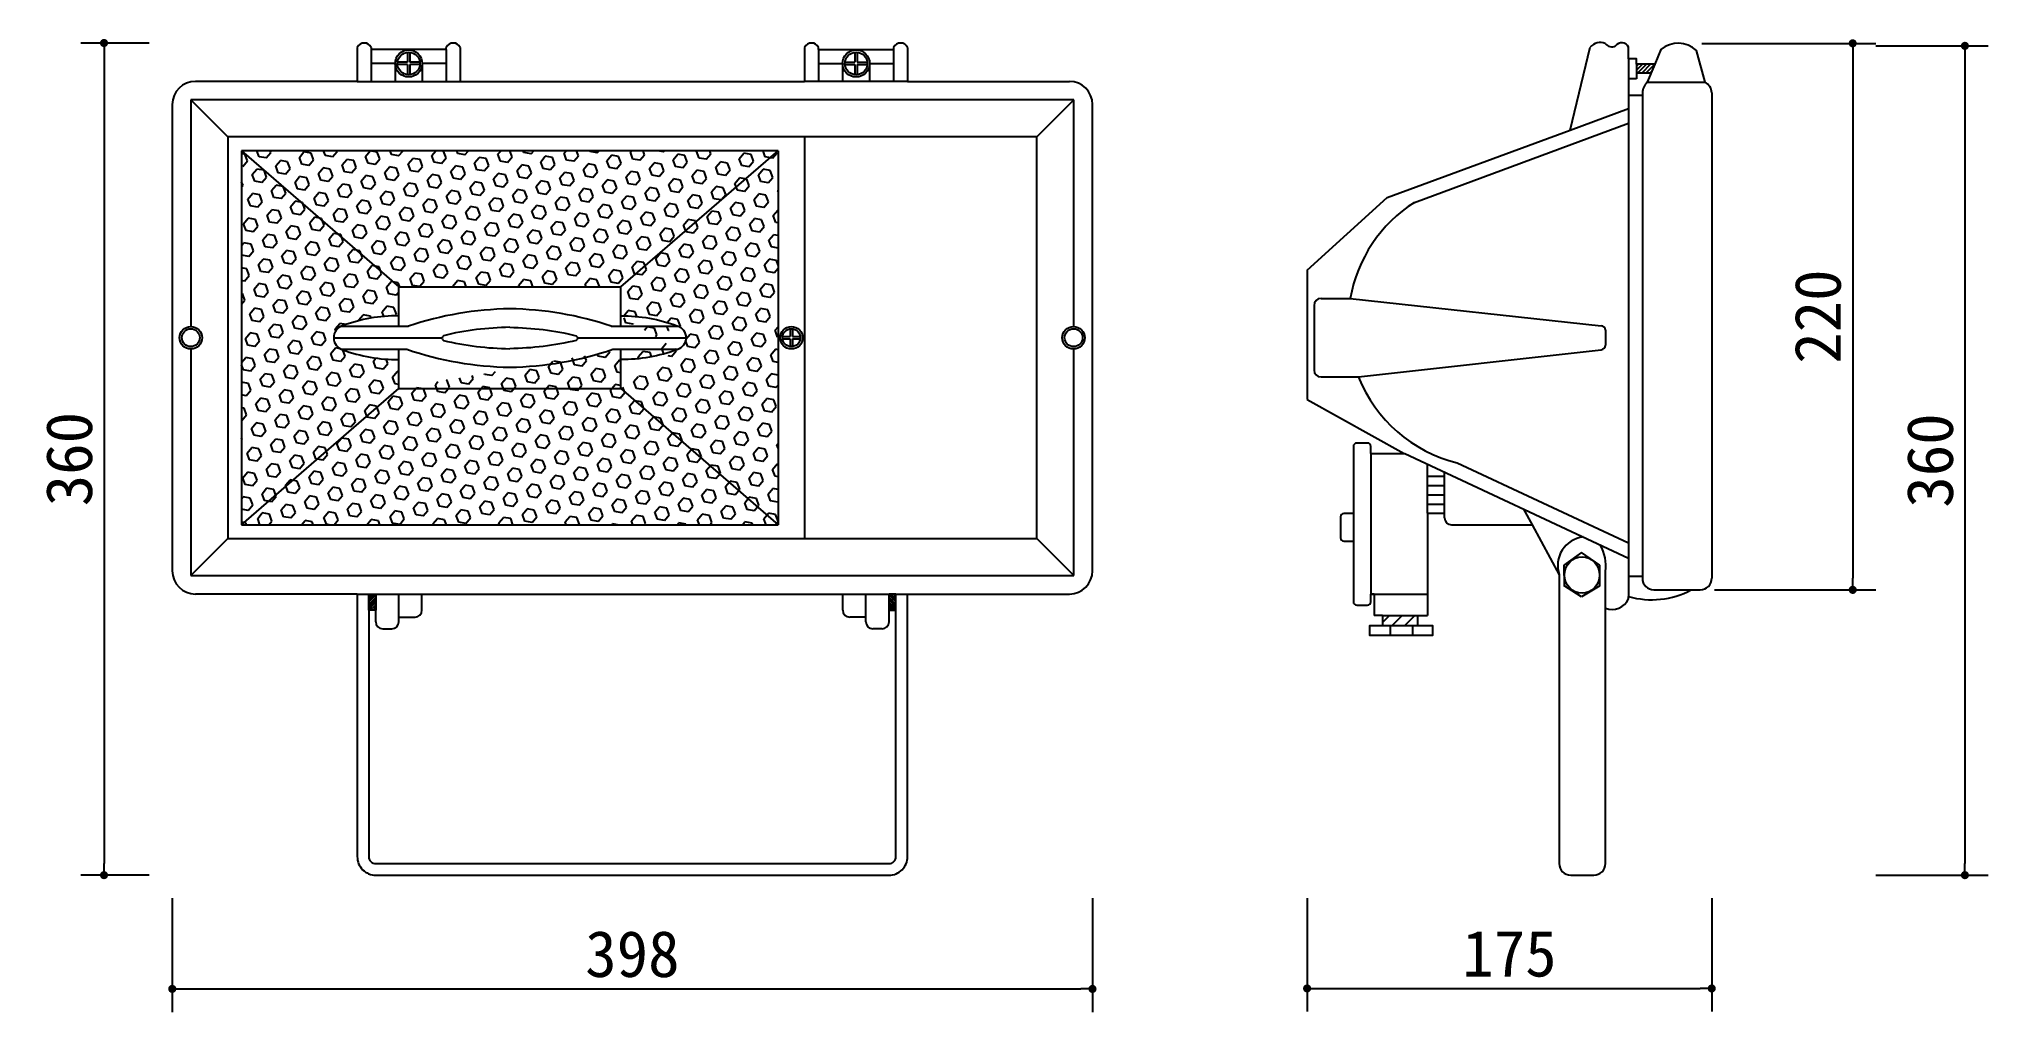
# Model space of a CAD drawing. Extents: x 39 to 882, y 1120 to 1541.
import ezdxf

# ---------------------------------------------------------------- set-up
doc = ezdxf.new("R2010")
doc.units = 0
doc.header["$MEASUREMENT"] = 0
doc.layers.get('0').update_dxf_attribs({"linetype": 'CONTINUOUS'})
doc.layers.get('DEFPOINTS').update_dxf_attribs({"linetype": 'CONTINUOUS'})
for name, color, linetype in [('3', 3, 'CONTINUOUS'), ('4', 4, 'CONTINUOUS'), ('7', 7, 'CONTINUOUS'), ('BH', 3, 'CONTINUOUS'), ('DIM', 3, 'CONTINUOUS')]:
    doc.layers.add(name, color=color, linetype=linetype)
doc.styles.add('HZ', font='')
doc.styles.get('HZ').set_extended_font_data('仿宋_GB2312')
doc.dimstyles.get("Standard").update_dxf_attribs({"dimtxt": 0.18, "dimasz": 0.18, "dimexe": 0.18, "dimexo": 0.0625, "dimgap": 0.09, "dimtad": 0, "dimtih": 1, "dimtoh": 1, "dimdec": 4, "dimzin": 0, "dimtxsty": 'STANDARD', "dimcen": 0.09, "dimazin": 3, "dimtfac": 1, "dimtdec": 4, "dimtofl": 0, "dimtmove": 0, "dimatfit": 3, "dimtolj": 1, "dimtzin": 0})

# ---------------------------------------------------------------- blocks, each defined once
blk = doc.blocks.new('_DOT')
at = {"color": 0, "linetype": 'BYBLOCK'}
blk.add_line((-0.35, 0), (-1, 0), dxfattribs=at)
at = {"color": 0, "linetype": 'BYBLOCK', "const_width": 0.35}
blk.add_lwpolyline([(-0.175, 0, 1), (0.175, 0, 1)], format="xyb", close=True, dxfattribs=at)
blk = doc.blocks.new('*D2')
at = {"linetype": 'BYBLOCK'}
for p, q in [((96.27, 1169.52), (96.27, 1120.2)), ((494.27, 1169.42), (494.27, 1120.2)), ((101.27, 1130.2), (489.27, 1130.2))]:
    blk.add_line(p, q, dxfattribs=at)
at = {"layer": 'DEFPOINTS', "color": 0, "linetype": 'BYBLOCK'}
for p in [(96.27, 1179.52), (494.27, 1179.42), (494.27, 1130.2)]:
    blk.add_point(p, dxfattribs=at)
at = {"linetype": 'BYBLOCK', "xscale": 5, "yscale": 5, "zscale": 5, "rotation": 180}
blk.add_blockref('_DOT', (96.27, 1130.2), dxfattribs=at)
at = {"linetype": 'BYBLOCK', "xscale": 5, "yscale": 5, "zscale": 5}
blk.add_blockref('_DOT', (494.27, 1130.2), dxfattribs=at)
at = {"color": 0, "linetype": 'BYBLOCK', "insert": (295.27, 1145.2), "char_height": 20, "attachment_point": 5, "style": 'HZ'}
blk.add_mtext('\\A1;398', dxfattribs=at)
blk = doc.blocks.new('*D3')
at = {"linetype": 'BYBLOCK'}
for p, q in [((86.27, 1539.41), (56.74, 1539.41)), ((66.74, 1534.41), (66.74, 1184.42)), ((86.27, 1179.42), (56.74, 1179.42))]:
    blk.add_line(p, q, dxfattribs=at)
at = {"layer": 'DEFPOINTS', "color": 0, "linetype": 'BYBLOCK'}
for p in [(96.27, 1539.41), (66.74, 1179.42), (96.27, 1179.42)]:
    blk.add_point(p, dxfattribs=at)
at = {"linetype": 'BYBLOCK', "xscale": 5, "yscale": 5, "zscale": 5}
for p, rotation in [((66.74, 1539.41), 90), ((66.74, 1179.42), 270)]:
    blk.add_blockref('_DOT', p, dxfattribs=dict(at, rotation=rotation))
at = {"color": 0, "linetype": 'BYBLOCK', "insert": (51.74, 1359.41), "char_height": 20, "attachment_point": 5, "rotation": 90, "style": 'HZ'}
blk.add_mtext('\\A1;360', dxfattribs=at)
blk = doc.blocks.new('*D4')
at = {"linetype": 'BYBLOCK'}
for p, q in [((587.12, 1169.42), (587.12, 1120.4)), ((762.12, 1169.42), (762.12, 1120.4)), ((592.12, 1130.4), (757.12, 1130.4))]:
    blk.add_line(p, q, dxfattribs=at)
at = {"layer": 'DEFPOINTS', "color": 0, "linetype": 'BYBLOCK'}
for p in [(587.12, 1179.42), (762.12, 1179.42), (762.12, 1130.4)]:
    blk.add_point(p, dxfattribs=at)
at = {"linetype": 'BYBLOCK', "xscale": 5, "yscale": 5, "zscale": 5, "rotation": 180}
blk.add_blockref('_DOT', (587.12, 1130.4), dxfattribs=at)
at = {"linetype": 'BYBLOCK', "xscale": 5, "yscale": 5, "zscale": 5}
blk.add_blockref('_DOT', (762.12, 1130.4), dxfattribs=at)
at = {"color": 0, "linetype": 'BYBLOCK', "insert": (674.62, 1145.4), "char_height": 20, "attachment_point": 5, "style": 'HZ'}
blk.add_mtext('\\A1;175', dxfattribs=at)
blk = doc.blocks.new('*D6')
at = {"linetype": 'BYBLOCK'}
for p, q in [((757.9, 1539.27), (833.09, 1539.27)), ((823.09, 1534.27), (823.09, 1307.83)), ((763.26, 1302.83), (833.09, 1302.83))]:
    blk.add_line(p, q, dxfattribs=at)
at = {"layer": 'DEFPOINTS', "color": 0, "linetype": 'BYBLOCK'}
for p in [(747.9, 1539.27), (753.26, 1302.83), (823.09, 1302.83)]:
    blk.add_point(p, dxfattribs=at)
at = {"linetype": 'BYBLOCK', "xscale": 5, "yscale": 5, "zscale": 5}
for p, rotation in [((823.09, 1539.27), 90), ((823.09, 1302.83), 270)]:
    blk.add_blockref('_DOT', p, dxfattribs=dict(at, rotation=rotation))
at = {"color": 0, "linetype": 'BYBLOCK', "insert": (808.09, 1421.05), "char_height": 20, "attachment_point": 5, "rotation": 90, "style": 'HZ'}
blk.add_mtext('\\A1;220', dxfattribs=at)
blk = doc.blocks.new('*D5')
at = {"linetype": 'BYBLOCK'}
for p, q in [((833.09, 1538.18), (881.61, 1538.18)), ((871.61, 1533.18), (871.61, 1184.42)), ((833.09, 1179.42), (881.61, 1179.42))]:
    blk.add_line(p, q, dxfattribs=at)
at = {"layer": 'DEFPOINTS', "color": 0, "linetype": 'BYBLOCK'}
for p in [(823.09, 1538.18), (823.09, 1179.42), (871.61, 1179.42)]:
    blk.add_point(p, dxfattribs=at)
at = {"linetype": 'BYBLOCK', "xscale": 5, "yscale": 5, "zscale": 5}
for p, rotation in [((871.61, 1538.18), 90), ((871.61, 1179.42), 270)]:
    blk.add_blockref('_DOT', p, dxfattribs=dict(at, rotation=rotation))
at = {"color": 0, "linetype": 'BYBLOCK', "insert": (856.61, 1358.8), "char_height": 20, "attachment_point": 5, "rotation": 90, "style": 'HZ'}
blk.add_mtext('\\A1;360', dxfattribs=at)

msp = doc.modelspace()

# ---------------------------------------------------------------- hatches: boundary and pattern name
at = {"layer": '3'}
h = msp.add_hatch(dxfattribs=at)
h.set_pattern_fill('ANSI31', color=256, scale=6, style=0)
h.set_pattern_definition([(135, (1487.1303, 1234.81375), (0.5303301, 0.5303301), [])])
h.paths.add_polyline_path([(409.27, 1301.01), (406.27, 1301.01), (406.27, 1294.01), (409.27, 1294.01)])
at = {"layer": 'BH'}
h = msp.add_hatch(dxfattribs=at)
h.set_pattern_fill('ANSI31', color=256, scale=10, angle=0.1, style=0)
h.set_pattern_definition([(45.1, (-995.6091, 1243.2238), (-0.8854248, 0.8823395), [])])
h.paths.add_polyline_path([(737.53, 1530.22), (729.58, 1530.22), (729.58, 1526.52), (735.88, 1526.52)])
h = msp.add_hatch(dxfattribs=at)
h.set_pattern_fill('HEX', color=256, scale=25, angle=50, style=0)
h.set_pattern_definition([(50, (-896.5936, 1243.224), (-4.146337, 3.47919), [3.125, -6.25]), (170, (-896.5936, 1243.224), (-0.939898, -5.330428), [3.125, -6.25]), (110, (-894.585, 1245.6176), (-5.086236, -1.851238), [3.125, -6.25])])
edge = h.paths.add_edge_path(flags=16)
edge.add_line((194.27, 1433.92), (290.27, 1433.92))
edge.add_line((290.27, 1416.92), (290.27, 1433.92))
edge.add_arc((290.79, 1352.97), 68.41, 69.60674, 90.44082, ccw=False)
edge.add_arc((313.04, 1411.92), 5.41, -72.89637, 72.89637, ccw=False)
edge.add_arc((290.79, 1470.87), 68.41, 269.55918, 290.39326, ccw=False)
edge.add_line((290.27, 1389.92), (290.27, 1406.92))
edge.add_line((194.27, 1389.92), (290.27, 1389.92))
edge.add_line((194.27, 1389.92), (194.27, 1406.92))
edge.add_arc((193.74, 1352.97), 68.41, 89.55918, 110.39326)
edge.add_arc((171.49, 1411.92), 5.41, 107.10363, 252.89637)
edge.add_arc((193.74, 1470.87), 68.41, 249.60674, 270.44082)
edge.add_line((194.27, 1416.92), (194.27, 1433.92))
h.paths.add_polyline_path([(358.27, 1492.83), (126.27, 1492.83), (126.27, 1331.01), (358.27, 1331.01)])
h = msp.add_hatch(dxfattribs=at)
h.set_pattern_fill('ANSI31', color=256, scale=6, style=0)
h.set_pattern_definition([(45, (-896.59355, 1234.81375), (-0.5303301, 0.5303301), [])])
h.paths.add_polyline_path([(181.27, 1301.01), (184.27, 1301.01), (184.27, 1294.01), (181.27, 1294.01)])
h = msp.add_hatch(dxfattribs=at)
h.set_pattern_fill('ANSI31', color=256, scale=31, angle=0.1, style=0)
h.set_pattern_definition([(45.1, (-995.609, 1243.2238), (-2.744817, 2.735252), [])])
h.paths.add_polyline_path([(634.92, 1287.42), (634.92, 1291.72), (619.73, 1291.72), (619.73, 1287.42)])

# ---------------------------------------------------------------- linework, layer by layer
at = {"layer": '3'}
for p, q in [((182.27, 1536.58), (182.27, 1522.83)), ((198.07, 1535.43), (198.07, 1531.14)), ((199.07, 1535.42), (199.07, 1531.14)), ((214.77, 1536.58), (214.77, 1522.83)), ((375.77, 1536.58), (375.77, 1522.83)), ((391.46, 1535.42), (391.46, 1531.14)), ((392.46, 1535.43), (392.46, 1531.14)), ((408.27, 1536.58), (408.27, 1522.83)), ((192.65, 1530.58), (182.27, 1530.58)), ((192.65, 1530.58), (192.65, 1522.83)), ((198.07, 1530.14), (193.67, 1530.14)), ((198.07, 1531.14), (193.68, 1531.14)), ((198.07, 1530.14), (198.07, 1525.73)), ((203.35, 1531.14), (199.07, 1531.14)), ((199.07, 1530.14), (199.07, 1525.74)), ((203.37, 1530.14), (199.07, 1530.14)), ((214.77, 1530.58), (204.39, 1530.58)), ((204.39, 1530.58), (204.39, 1522.83)), ((375.77, 1530.58), (386.15, 1530.58)), ((386.15, 1530.58), (386.15, 1522.83)), ((387.17, 1530.14), (391.46, 1530.14)), ((387.18, 1531.14), (391.46, 1531.14)), ((391.46, 1530.14), (391.46, 1525.74)), ((392.46, 1531.14), (396.85, 1531.14)), ((392.46, 1530.14), (392.46, 1525.73)), ((392.46, 1530.14), (396.87, 1530.14)), ((397.89, 1530.58), (397.89, 1522.83)), ((397.89, 1530.58), (408.27, 1530.58)), ((729.58, 1530.22), (729.58, 1523.95)), ((729.58, 1526.52), (735.88, 1526.52)), ((176.27, 1522.83), (220.77, 1522.83)), ((414.27, 1522.83), (369.77, 1522.83)), ((729.58, 1523.95), (726.12, 1523.95)), ((633.51, 1470.48), (726.12, 1504.67)), ((358.27, 1492.83), (126.27, 1492.83)), ((126.27, 1492.83), (194.27, 1433.92)), ((126.27, 1492.83), (126.27, 1331.01)), ((290.27, 1433.92), (358.27, 1492.83)), ((358.27, 1492.83), (358.27, 1331.01)), ((194.27, 1433.92), (290.27, 1433.92)), ((194.27, 1416.92), (194.27, 1433.92)), ((290.27, 1416.92), (290.27, 1433.92)), ((590.12, 1425.91), (590.12, 1397.93)), ((593.12, 1428.91), (605.76, 1428.91)), ((605.76, 1428.91), (714.36, 1417.11)), ((169.42, 1416.92), (198.51, 1416.92)), ((286.03, 1416.92), (315.12, 1416.92)), ((166.08, 1411.92), (213.06, 1411.92)), ((271.47, 1411.92), (318.46, 1411.92)), ((360.19, 1411.5), (363.52, 1411.5)), ((360.21, 1412.5), (363.52, 1412.5)), ((363.52, 1415.75), (363.52, 1412.5)), ((363.52, 1411.5), (363.52, 1408.08)), ((364.52, 1415.76), (364.52, 1412.5)), ((364.52, 1412.5), (367.87, 1412.5)), ((364.52, 1411.5), (364.52, 1408.08)), ((364.52, 1411.5), (367.89, 1411.5)), ((716.12, 1415.13), (716.12, 1408.71)), ((169.42, 1406.92), (197.74, 1406.92)), ((194.27, 1389.92), (194.27, 1406.92)), ((286.8, 1406.92), (315.12, 1406.92)), ((290.27, 1389.92), (290.27, 1406.92)), ((609.3, 1394.93), (714.36, 1406.72)), ((593.12, 1394.93), (609.3, 1394.93)), ((126.27, 1331.01), (194.27, 1389.92)), ((194.27, 1389.92), (290.27, 1389.92)), ((290.27, 1389.92), (358.27, 1331.01)), ((651.97, 1357.79), (726.12, 1323.16)), ((639.22, 1335.96), (639.22, 1357.13)), ((639.22, 1351.96), (646.55, 1351.96)), ((646.55, 1335.96), (646.55, 1353.7)), ((639.22, 1347.96), (646.55, 1347.96)), ((639.22, 1343.96), (646.55, 1343.96)), ((607.12, 1335.88), (607.12, 1323.9)), ((639.22, 1339.96), (646.55, 1339.96)), ((680.74, 1337.73), (684.39, 1331.01)), ((126.27, 1331.01), (358.27, 1331.01)), ((705.8, 1318.93), (698.16, 1313.48)), ((713.7, 1313.57), (705.8, 1318.93)), ((698.16, 1313.48), (698.22, 1304.5)), ((713.76, 1304.6), (713.7, 1313.57)), ((716.12, 1294.97), (716.12, 1310.81)), ((184.27, 1289.01), (184.27, 1301.01)), ((194.27, 1289.01), (194.27, 1301.01)), ((204.27, 1294.01), (204.27, 1301.01)), ((386.27, 1294.01), (386.27, 1301.01)), ((396.27, 1289.01), (396.27, 1301.01)), ((406.27, 1289.01), (406.27, 1301.01)), ((614.66, 1301.01), (639.22, 1301.01)), ((705.8, 1299.83), (698.16, 1304.7)), ((713.7, 1304.6), (705.8, 1299.83)), ((184.27, 1294.01), (181.27, 1294.01)), ((194.27, 1291.01), (201.27, 1291.01)), ((396.27, 1291.01), (389.27, 1291.01)), ((406.27, 1294.01), (409.27, 1294.01)), ((619.73, 1291.72), (634.92, 1291.72)), ((187.27, 1286.01), (191.27, 1286.01)), ((403.27, 1286.01), (399.27, 1286.01)), ((619.73, 1287.42), (634.92, 1287.42)), ((623.09, 1287.42), (623.09, 1283.12)), ((632.65, 1287.42), (632.65, 1283.12))]:
    msp.add_line(p, q, dxfattribs=at)
for points in [[(194.27, 1421.38, 0.091157), (169.9, 1417.09, 0.738563), (169.9, 1406.74, 0.091157), (194.27, 1402.46, 0.132407)], [(286.03, 1416.92, 0.077541), (242.27, 1424.41, 0.077541), (198.51, 1416.92, 0.077541)], [(242.27, 1416.41, 0.056014), (213.51, 1412.79, 0.451035), (213.51, 1410.74, 0.054867), (242.27, 1407.17)], [(242.25, 1416.41, -0.056014), (271.01, 1412.79, -0.451035), (271.01, 1410.74, -0.054867), (242.25, 1407.17)], [(290.27, 1421.38, -0.091157), (314.63, 1417.09, -0.738563), (314.63, 1406.74, -0.091157), (290.27, 1402.46, -0.132407)], [(197.74, 1406.92, 0.07897), (242.27, 1399.17, 0.07897), (286.8, 1406.92)], [(181.27, 1301.01), (181.27, 1187.42, 0.414214), (184.27, 1184.42), (406.27, 1184.42, 0.414214), (409.27, 1187.42), (409.27, 1301.01)]]:
    msp.add_lwpolyline(points, format="xyb", dxfattribs=at)
for points in [[(181.27, 1301.01), (184.27, 1301.01), (184.27, 1294.01), (181.27, 1294.01)], [(409.27, 1301.01), (406.27, 1301.01), (406.27, 1294.01), (409.27, 1294.01)]]:
    msp.add_lwpolyline(points, close=True, dxfattribs=at)
for centre, radius in [((198.52, 1530.58), 5.87), ((198.52, 1530.58), 4.87), ((392.02, 1530.58), 5.87), ((392.02, 1530.58), 4.87), ((104.27, 1411.92), 4.87), ((364.04, 1411.92), 4.87), ((486.1, 1411.92), 4.87), ((104.27, 1411.92), 3.87), ((364.04, 1411.92), 3.87), ((486.1, 1411.92), 3.87)]:
    msp.add_circle(centre, radius, dxfattribs=at)
for centre, radius, start, end in [((666.97, 1418.1), 62.15, 122.56976, 169.9907), ((593.12, 1425.91), 3, 90, 180), ((714.12, 1415.13), 2, 0, 83.25291), ((714.12, 1408.71), 2, 276.74709, 0), ((593.12, 1397.93), 3, 180, 270), ((666.97, 1418.1), 62.15, 201.89558, 256.03739), ((707.99, 1313.32), 12.49, 96.9808, 198.22284), ((699.06, 1313.35), 17.25, 351.52625, 31.19339), ((201.27, 1294.01), 3, 270, 0), ((389.27, 1294.01), 3, 180, 270), ((187.27, 1289.01), 3, 180, 270), ((191.27, 1289.01), 3, 270, 0), ((399.27, 1289.01), 3, 180, 270), ((403.27, 1289.01), 3, 270, 0)]:
    msp.add_arc(centre, radius, start, end, dxfattribs=at)
msp.add_ellipse((706.01, 1309.24), major_axis=(0, 7.89), ratio=0.955527, dxfattribs=at)
at = {"layer": '4'}
for p, q in [((176.27, 1537.51), (176.27, 1522.83)), ((182.27, 1537.51), (182.27, 1536.58)), ((214.77, 1536.58), (182.27, 1536.58)), ((214.77, 1536.58), (214.77, 1537.51)), ((220.77, 1537.51), (220.77, 1522.83)), ((369.77, 1537.51), (369.77, 1522.83)), ((375.77, 1536.58), (375.77, 1537.51)), ((375.77, 1536.58), (408.27, 1536.58)), ((408.27, 1537.51), (408.27, 1536.58)), ((414.27, 1537.51), (414.27, 1522.83)), ((700.86, 1501.74), (709.53, 1537.58)), ((176.27, 1522.83), (106.27, 1522.83)), ((220.77, 1522.83), (369.77, 1522.83)), ((414.27, 1522.83), (484.27, 1522.83)), ((762.12, 1517.83), (762.12, 1307.83)), ((96.27, 1512.83), (96.27, 1311.01)), ((494.27, 1311.01), (494.27, 1512.83)), ((587.12, 1441.21), (587.12, 1385.16)), ((587.12, 1385.16), (629.13, 1361.76)), ((614.66, 1361.76), (629.31, 1361.76)), ((639.22, 1335.96), (639.22, 1291.72)), ((639.22, 1335.96), (646.55, 1335.96)), ((646.55, 1334.01), (646.55, 1335.96)), ((649.55, 1331.01), (684.39, 1331.01)), ((684.39, 1331.01), (696.12, 1309.41)), ((176.27, 1301.01), (106.27, 1301.01)), ((414.27, 1301.01), (484.27, 1301.01)), ((616.09, 1301.01), (614.66, 1301.01)), ((616.09, 1301.01), (616.09, 1291.72)), ((619.73, 1291.72), (616.09, 1291.72)), ((619.73, 1291.72), (619.73, 1287.42)), ((634.92, 1291.72), (639.22, 1291.72)), ((634.92, 1291.72), (634.92, 1287.42))]:
    msp.add_line(p, q, dxfattribs=at)
for points in [[(762.12, 1517.83, 0.284289), (759.24, 1522.41), (755.49, 1536.18, 0.371249), (740.13, 1536.66), (737.53, 1530.22), (729.58, 1530.22), (729.58, 1532.53), (726.12, 1532.53), (726.12, 1537.62, 0.566852), (720.5, 1538.18, 0.566852)], [(614.66, 1361.76), (614.66, 1364.86, 0.414214), (613.16, 1366.36), (608.62, 1366.36, 0.414214), (607.12, 1364.86), (607.12, 1335.88), (603.01, 1335.88, 0.414214), (601.51, 1334.38), (601.51, 1325.4, 0.414214), (603.01, 1323.9), (607.12, 1323.9), (607.12, 1297.69, 0.414214), (608.62, 1296.19), (613.16, 1296.19, 0.414214), (614.66, 1297.69), (614.66, 1301.01)], [(696.12, 1309.41), (696.12, 1184.42, 0.414214), (701.12, 1179.42), (711.12, 1179.42, 0.414214), (716.12, 1184.42), (716.12, 1294.97)], [(176.27, 1301.01), (176.27, 1187.42, 0.414214), (184.27, 1179.42), (406.27, 1179.42, 0.414214), (414.27, 1187.42), (414.27, 1301.01)], [(716.12, 1294.97, 0.398971), (726.12, 1298.9), (726.12, 1299.96)]]:
    msp.add_lwpolyline(points, format="xyb", dxfattribs=at)
for points in [[(587.12, 1441.21), (621.8, 1472.55), (700.86, 1501.74)], [(634.92, 1287.42), (641.32, 1287.42), (641.32, 1283.12), (614.18, 1283.12), (614.18, 1287.42), (619.73, 1287.42)]]:
    msp.add_lwpolyline(points, dxfattribs=at)
for centre, radius, start, end in [((179.27, 1536.09), 3.32, 25.3947, 154.6053), ((217.77, 1536.09), 3.32, 25.3947, 154.6053), ((372.77, 1536.09), 3.32, 25.3947, 154.6053), ((411.27, 1536.09), 3.32, 25.3947, 154.6053), ((713.94, 1533.77), 5.83, 68.79939, 139.1322), ((718.9, 1541.41), 3.61, 217.72245, 296.31583), ((106.27, 1512.83), 10, 90, 180), ((484.27, 1512.83), 10, 0, 90), ((649.55, 1334.01), 3, 180, 270), ((106.27, 1311.01), 10, 180, 270), ((484.27, 1311.01), 10, 270, 0), ((757.12, 1307.83), 5, 270, 360), ((736.14, 1334.99), 36.43, 254.03709, 298.0226)]:
    msp.add_arc(centre, radius, start, end, dxfattribs=at)
at = {"layer": '7'}
for p, q in [((726.12, 1532.53), (726.12, 1299.96)), ((737.53, 1530.22), (734.24, 1522.41)), ((732.12, 1517.83), (732.12, 1307.83)), ((734.24, 1522.41), (759.24, 1522.41)), ((486.27, 1514.83), (104.27, 1514.83)), ((104.27, 1514.83), (104.27, 1416.79)), ((120.27, 1498.83), (104.27, 1514.83)), ((470.27, 1498.83), (486.27, 1514.83)), ((486.27, 1416.78), (486.27, 1514.83)), ((700.86, 1501.74), (726.12, 1511.06)), ((726.12, 1516.83), (732.12, 1516.83)), ((470.27, 1498.83), (120.27, 1498.83)), ((470.27, 1498.83), (120.27, 1498.83)), ((120.27, 1498.83), (120.27, 1325.01)), ((369.77, 1498.83), (369.77, 1325.01)), ((470.27, 1325.01), (470.27, 1498.83)), ((104.27, 1407.05), (104.27, 1309.01)), ((486.27, 1309.01), (486.27, 1407.05)), ((614.66, 1361.76), (614.66, 1301.01)), ((629.31, 1361.76), (726.12, 1316.54)), ((120.27, 1325.01), (104.27, 1309.01)), ((120.27, 1325.01), (470.27, 1325.01)), ((120.27, 1325.01), (470.27, 1325.01)), ((470.27, 1325.01), (486.27, 1309.01)), ((104.27, 1309.01), (486.27, 1309.01)), ((726.12, 1308.83), (732.12, 1308.83)), ((176.27, 1301.01), (414.27, 1301.01)), ((737.12, 1302.83), (753.26, 1302.83)), ((753.26, 1302.83), (757.12, 1302.83))]:
    msp.add_line(p, q, dxfattribs=at)
for centre, radius, start, end in [((738.92, 1517.47), 6.8, 133.43952, 176.99236), ((737.12, 1307.83), 5, 180, 270)]:
    msp.add_arc(centre, radius, start, end, dxfattribs=at)

# ---------------------------------------------------------------- dimensions: what is measured, and where the dimension line sits
at = {"layer": 'DIM'}
for base, p1, p2, text, picture, middle in [((66.74, 1179.42), (96.27, 1539.41), (96.27, 1179.42), '360', '*D3', (51.74, 1359.41)), ((823.09, 1302.83), (747.9, 1539.27), (753.26, 1302.83), '220', '*D6', (808.09, 1421.05)), ((871.61, 1179.42), (823.09, 1538.18), (823.09, 1179.42), '360', '*D5', (856.61, 1358.8))]:
    dim = msp.add_linear_dim(base=base, p1=p1, p2=p2, angle=90, text=text, dimstyle='STANDARD', override={"dimscale": 10, "dimtxt": 2, "dimasz": 0.5, "dimexe": 1, "dimexo": 1, "dimgap": 0.5, "dimtad": 1, "dimtih": 0, "dimtoh": 0, "dimdec": 0, "dimtxsty": 'HZ', "dimblk1": 'DOT', "dimblk2": 'DOT', "dimsah": 1, "dimcen": 0, "dimclrd": 256, "dimclre": 256, "dimtfac": 0.5, "dimtdec": 0, "dimtofl": 1}, dxfattribs=at)
    dim.commit()
    dim.dimension.update_dxf_attribs({"geometry": picture, "text_midpoint": middle})
for base, p1, p2, text, picture, middle in [((494.27, 1130.2), (96.27, 1179.52), (494.27, 1179.42), '398', '*D2', (295.27, 1145.2)), ((762.12, 1130.4), (587.12, 1179.42), (762.12, 1179.42), '175', '*D4', (674.62, 1145.4))]:
    dim = msp.add_linear_dim(base=base, p1=p1, p2=p2, text=text, dimstyle='STANDARD', override={"dimscale": 10, "dimtxt": 2, "dimasz": 0.5, "dimexe": 1, "dimexo": 1, "dimgap": 0.5, "dimtad": 1, "dimtih": 0, "dimtoh": 0, "dimdec": 0, "dimtxsty": 'HZ', "dimblk1": 'DOT', "dimblk2": 'DOT', "dimsah": 1, "dimcen": 0, "dimclrd": 256, "dimclre": 256, "dimtfac": 0.5, "dimtdec": 0, "dimtofl": 1}, dxfattribs=at)
    dim.commit()
    dim.dimension.update_dxf_attribs({"geometry": picture, "text_midpoint": middle})

doc.saveas('drawing.dxf')
